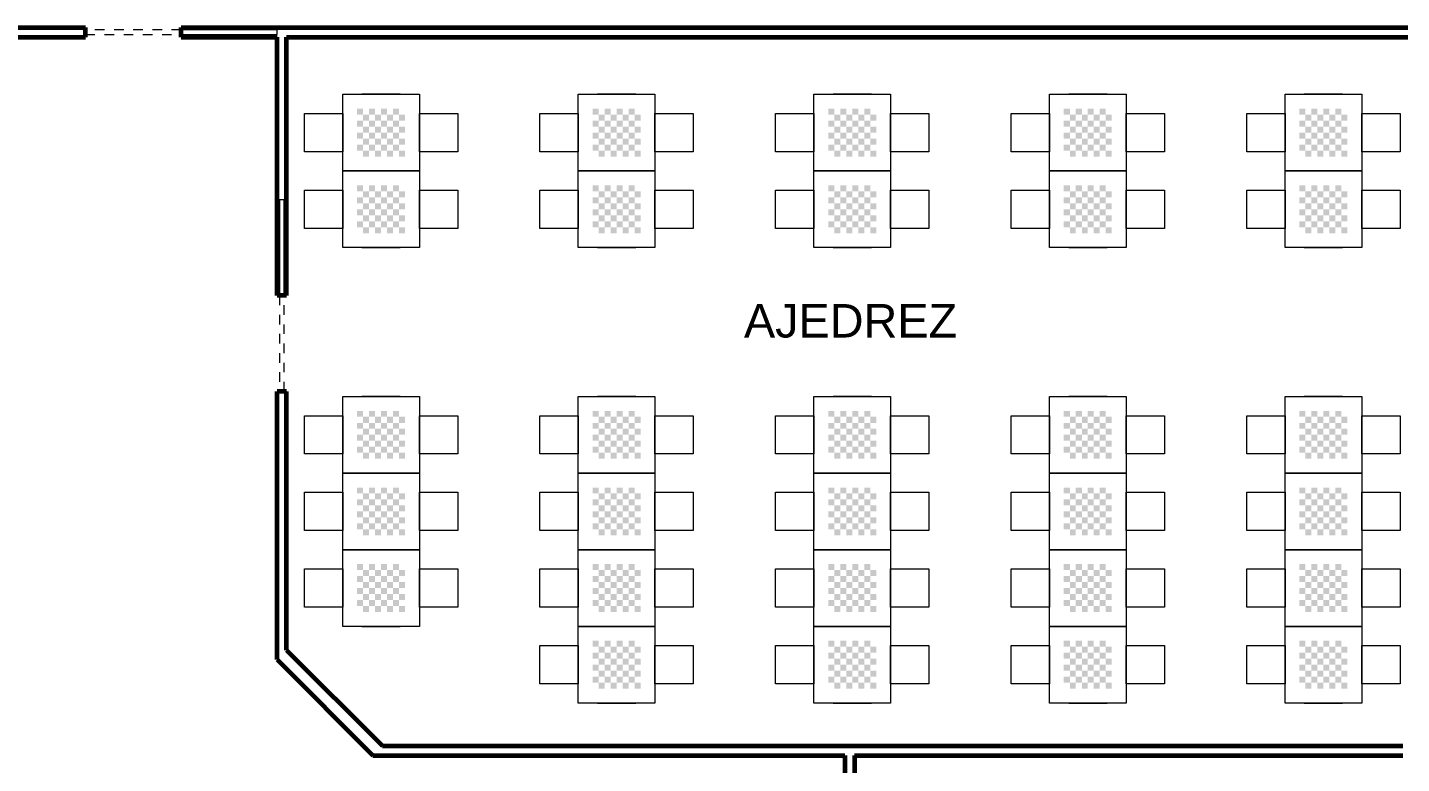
# Model space of a CAD drawing. Header units: millimetres. Extents: x 72 to 2370, y -203 to 794.
# Drawn here: x 1745.47 to 1759.81, y 392.95 to 400.63 of the extents above; entities that cross this region are included whole.
import ezdxf

# ---------------------------------------------------------------- set-up
doc = ezdxf.new("R2010")
doc.units = ezdxf.units.MM
doc.linetypes.add('ACAD_ISO03W100', pattern=[30, 12, -18])
doc.layers.add('ARQ-FHA', color=7, linetype='Continuous')
doc.layers.add('ARQ-MOB', color=251, linetype='Continuous')
for name, color, linetype, lineweight in [('envolvente', 164, 'Continuous', 60), ('mobiliario', 252, 'Continuous', 9), ('puertas', 15, 'Continuous', 9), ('Texto', 250, 'Continuous', 9)]:
    doc.layers.add(name, color=color, linetype=linetype, lineweight=lineweight)
doc.styles.get("Standard").update_dxf_attribs({"font": 'arial.ttf'})

# ---------------------------------------------------------------- blocks, each defined once
blk = doc.blocks.new('111')
at = {"layer": 'mobiliario'}
for p, q in [((4746.637, 101.169), (4747.037, 101.169)), ((4746.637, 100.769), (4746.637, 101.169)), ((4747.037, 101.169), (4747.037, 100.769)), ((4746.437, 100.769), (4747.237, 100.769)), ((4746.437, 99.969), (4746.437, 100.769)), ((4747.037, 100.769), (4746.637, 100.769)), ((4747.237, 100.769), (4747.237, 99.969)), ((4746.437, 100.569), (4746.437, 100.169)), ((4747.237, 100.169), (4747.237, 100.569)), ((4747.237, 99.969), (4746.437, 99.969)), ((4746.637, 99.969), (4747.037, 99.969)), ((4746.637, 99.569), (4746.637, 99.969)), ((4747.037, 99.969), (4747.037, 99.569)), ((4747.037, 99.569), (4746.637, 99.569))]:
    blk.add_line(p, q, dxfattribs=at)
blk = doc.blocks.new('gtg')
at = {"layer": 'mobiliario', "ltscale": 0.05}
h = blk.add_hatch(color=256, dxfattribs=at)
h.dxf.hatch_style = 1
h.paths.add_polyline_path([(4086.984, -543.889), (4086.921, -543.889), (4086.921, -543.951), (4086.984, -543.951)])
h.paths.add_polyline_path([(4087.109, -543.889), (4087.046, -543.889), (4087.046, -543.951), (4087.109, -543.951)])
h.paths.add_polyline_path([(4087.234, -543.889), (4087.171, -543.889), (4087.171, -543.951), (4087.234, -543.951)])
h.paths.add_polyline_path([(4087.359, -543.889), (4087.296, -543.889), (4087.296, -543.951), (4087.359, -543.951)])
h.paths.add_polyline_path([(4087.421, -543.951), (4087.359, -543.951), (4087.359, -544.014), (4087.421, -544.014)])
h.paths.add_polyline_path([(4087.296, -543.951), (4087.234, -543.951), (4087.234, -544.014), (4087.296, -544.014)])
h.paths.add_polyline_path([(4087.171, -543.951), (4087.109, -543.951), (4087.109, -544.014), (4087.171, -544.014)])
h.paths.add_polyline_path([(4087.046, -543.951), (4086.984, -543.951), (4086.984, -544.014), (4087.046, -544.014)])
h.paths.add_polyline_path([(4086.984, -544.014), (4086.921, -544.014), (4086.921, -544.076), (4086.984, -544.076)])
h.paths.add_polyline_path([(4087.109, -544.014), (4087.046, -544.014), (4087.046, -544.076), (4087.109, -544.076)])
h.paths.add_polyline_path([(4087.234, -544.014), (4087.171, -544.014), (4087.171, -544.076), (4087.234, -544.076)])
h.paths.add_polyline_path([(4087.359, -544.014), (4087.296, -544.014), (4087.296, -544.076), (4087.359, -544.076)])
h.paths.add_polyline_path([(4087.421, -544.076), (4087.359, -544.076), (4087.359, -544.139), (4087.421, -544.139)])
h.paths.add_polyline_path([(4087.296, -544.076), (4087.234, -544.076), (4087.234, -544.139), (4087.296, -544.139)])
h.paths.add_polyline_path([(4087.171, -544.076), (4087.109, -544.076), (4087.109, -544.139), (4087.171, -544.139)])
h.paths.add_polyline_path([(4087.046, -544.076), (4086.984, -544.076), (4086.984, -544.139), (4087.046, -544.139)])
h.paths.add_polyline_path([(4086.984, -544.139), (4086.921, -544.139), (4086.921, -544.201), (4086.984, -544.201)])
h.paths.add_polyline_path([(4087.109, -544.139), (4087.046, -544.139), (4087.046, -544.201), (4087.109, -544.201)])
h.paths.add_polyline_path([(4087.234, -544.139), (4087.171, -544.139), (4087.171, -544.201), (4087.234, -544.201)])
h.paths.add_polyline_path([(4087.359, -544.139), (4087.296, -544.139), (4087.296, -544.201), (4087.359, -544.201)])
h.paths.add_polyline_path([(4087.421, -544.201), (4087.359, -544.201), (4087.359, -544.264), (4087.421, -544.264)])
h.paths.add_polyline_path([(4087.296, -544.201), (4087.234, -544.201), (4087.234, -544.264), (4087.296, -544.264)])
h.paths.add_polyline_path([(4087.171, -544.201), (4087.109, -544.201), (4087.109, -544.264), (4087.171, -544.264)])
h.paths.add_polyline_path([(4087.046, -544.201), (4086.984, -544.201), (4086.984, -544.264), (4087.046, -544.264)])
h.paths.add_polyline_path([(4086.984, -544.264), (4086.921, -544.264), (4086.921, -544.326), (4086.984, -544.326)])
h.paths.add_polyline_path([(4087.109, -544.264), (4087.046, -544.264), (4087.046, -544.326), (4087.109, -544.326)])
h.paths.add_polyline_path([(4087.234, -544.264), (4087.171, -544.264), (4087.171, -544.326), (4087.234, -544.326)])
h.paths.add_polyline_path([(4087.359, -544.264), (4087.296, -544.264), (4087.296, -544.326), (4087.359, -544.326)])
h.paths.add_polyline_path([(4087.421, -544.326), (4087.359, -544.326), (4087.359, -544.389), (4087.421, -544.389)])
h.paths.add_polyline_path([(4087.296, -544.326), (4087.234, -544.326), (4087.234, -544.389), (4087.296, -544.389)])
h.paths.add_polyline_path([(4087.171, -544.326), (4087.109, -544.326), (4087.109, -544.389), (4087.171, -544.389)])
h.paths.add_polyline_path([(4087.046, -544.326), (4086.984, -544.326), (4086.984, -544.389), (4087.046, -544.389)])

msp = doc.modelspace()

# ---------------------------------------------------------------- linework, layer by layer
at = {"layer": 'envolvente'}
for p, q in [((1745.074, 400.63), (1746.074, 400.63)), ((1745.074, 400.53), (1746.074, 400.53)), ((1746.074, 400.53), (1746.074, 400.63)), ((1747.074, 400.63), (1759.874, 400.63)), ((1747.074, 400.53), (1747.074, 400.63)), ((1747.074, 400.53), (1748.074, 400.53)), ((1748.074, 397.83), (1748.074, 400.53)), ((1748.174, 397.83), (1748.174, 400.53)), ((1748.174, 400.53), (1759.874, 400.53)), ((1748.174, 397.83), (1748.074, 397.83)), ((1748.074, 394.03), (1748.074, 396.83)), ((1748.174, 396.83), (1748.074, 396.83)), ((1748.174, 394.13), (1748.174, 396.83)), ((1748.174, 394.13), (1749.174, 393.13)), ((1748.074, 394.03), (1749.074, 393.03)), ((1749.174, 393.13), (1759.824, 393.13)), ((1749.074, 393.03), (1753.999, 393.03)), ((1753.999, 393.03), (1753.999, 391.855)), ((1754.099, 393.03), (1759.824, 393.03)), ((1754.099, 393.03), (1754.099, 391.855))]:
    msp.add_line(p, q, dxfattribs=at)
at = {"layer": 'puertas', "linetype": 'ACAD_ISO03W100', "ltscale": 0.004}
for points in [[(1746.074, 400.605), (1746.074, 400.555), (1747.074, 400.555), (1747.074, 400.605)], [(1748.149, 397.83), (1748.099, 397.83), (1748.099, 396.83), (1748.149, 396.83)]]:
    msp.add_lwpolyline(points, close=True, dxfattribs=at)
at = {"layer": 'puertas'}
for points in [[(1747.074, 400.605), (1747.074, 400.555), (1748.074, 400.555), (1748.074, 400.605)], [(1748.149, 398.83), (1748.099, 398.83), (1748.099, 397.83), (1748.149, 397.83)]]:
    msp.add_lwpolyline(points, close=True, dxfattribs=at)

# ---------------------------------------------------------------- block references
at = {"layer": 'ARQ-FHA'}
for p in [(-2338.012, 943.671), (-2335.553, 943.671), (-2333.094, 943.671), (-2330.636, 943.671), (-2328.177, 943.671), (-2338.012, 942.871), (-2335.553, 942.871), (-2333.094, 942.871), (-2330.636, 942.871), (-2328.177, 942.871), (-2338.012, 940.516), (-2335.553, 940.516), (-2333.094, 940.516), (-2330.636, 940.516), (-2328.177, 940.516), (-2338.012, 939.716), (-2335.553, 939.716), (-2333.094, 939.716), (-2330.636, 939.716), (-2328.177, 939.716), (-2338.012, 938.916), (-2335.553, 938.916), (-2333.094, 938.916), (-2330.636, 938.916), (-2328.177, 938.916), (-2335.553, 938.116), (-2333.094, 938.116), (-2330.636, 938.116), (-2328.177, 938.116)]:
    msp.add_blockref('gtg', p, dxfattribs=at)
at = {"layer": 'ARQ-MOB', "rotation": 90}
for p in [(1849.529, -4347.305), (1851.987, -4347.305), (1854.446, -4347.305), (1856.905, -4347.305), (1859.363, -4347.305), (1849.529, -4348.105), (1851.987, -4348.105), (1854.446, -4348.105), (1856.905, -4348.105), (1859.363, -4348.105), (1849.529, -4350.46), (1851.987, -4350.46), (1854.446, -4350.46), (1856.905, -4350.46), (1859.363, -4350.46), (1849.529, -4351.26), (1851.987, -4351.26), (1854.446, -4351.26), (1856.905, -4351.26), (1859.363, -4351.26), (1849.529, -4352.06), (1851.987, -4352.06), (1854.446, -4352.06), (1856.905, -4352.06), (1859.363, -4352.06), (1851.987, -4352.86), (1854.446, -4352.86), (1856.905, -4352.86), (1859.363, -4352.86)]:
    msp.add_blockref('111', p, dxfattribs=at)

# ---------------------------------------------------------------- texts
at = {"layer": 'Texto', "insert": (1752.947, 397.388), "char_height": 0.3495, "width": 4.6263, "attachment_point": 7}
msp.add_mtext('AJEDREZ', dxfattribs=at)

doc.saveas('drawing.dxf')
